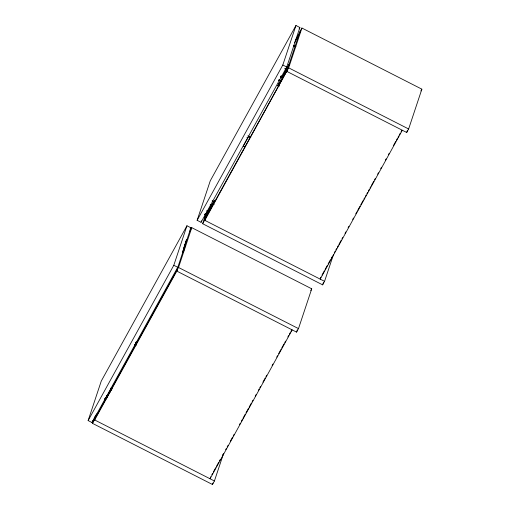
<?xml version="1.0" encoding="UTF-8"?>
<svg xmlns="http://www.w3.org/2000/svg" width="510" height="510" viewBox="0 0 510 510"><rect width="100%" height="100%" fill="white"/><g stroke="black" fill="none" stroke-linecap="round" stroke-linejoin="round"><path stroke-width="0.76" d="M206.199 214.812L205.039 217.464L205.772 217.279L205.256 217.011M134.538 345.174L135.762 343.561L134.755 345.289M136.45 342.943L135.386 345.27L136.482 343.09M136.151 342.758L136.183 341.898L135.762 343.561M279.48 82.728L279.41 82.939M279.55 82.709L278.894 83.736M135.239 344.722L135.896 343.313C133.875 347.106 137.419 341.005 135.214 344.677M205.345 217.477L205.753 218.057L205.479 216.954M183.364 252.405L182.746 251.889L183.001 251.608M287.245 68.13C288.341 67.498 288.175 63.852 289.164 65.044C288.494 64.183 287.474 68.085 286.811 69.481L277.81 85.839L277.944 85.387M186.953 225.771L173.808 265.276L177.735 267.278L92.049 422.58L88.128 420.578L101.267 381.072L186.953 225.771L190.88 227.772L176.587 270.988L296.552 332.118L298.49 328.612L311.731 288.807L191.766 227.67L189.828 231.183M92.049 422.58L92.794 420.342M223.412 453.951L214.417 480.994L212.479 484.5L92.514 423.37L94.764 416.606M92.514 423.37L94.452 419.857L96.454 413.852M183.422 249.09L186.112 241.007M183.39 249.537L186.724 239.502M182.88 251.647L182.529 252.24L183.281 250.078M183.842 249.913L185.391 245.406M176.587 270.988L178.525 267.482L191.766 227.67M197.128 220.314L210.273 180.801L295.959 25.5L299.88 27.502L286.741 67.008L201.055 222.309L197.128 220.314L282.814 65.006L295.959 25.5M201.055 222.309L201.552 220.824M333.553 254.318L324.558 281.354L322.626 284.86L202.661 223.731L205.657 214.716M205.173 217.324L205.492 216.304M202.661 223.731L204.599 220.224L206.346 214.965M206.486 214.767L207.232 212.523L211.248 205.237L206.486 214.767L207.187 215.424M206.582 215.118L207.232 212.523M206.633 216.623L206.365 217.158M208.411 211.644L207.946 212.428M212.409 204.402L214.398 200.723M212.817 203.56L205.422 217.139L206.295 215.309M213.518 202.228L212.619 203.955M214.187 201.112L214.321 200.698M214.614 200.232L213.167 202.859L213.32 202.515M278.141 85.1L279.474 86.069M286.199 69.392L282.036 77.679L285.817 70.979L286.563 68.729M282.578 76.698L282.457 77.067L283.33 77.507M283.847 74.862L284.293 74.039M284.452 74.536C283.592 76.449 287.723 68.722 287.022 69.532M286.065 70.794L286.9 69.213M286.671 69.366L285.817 70.979M286.652 69.838L287.627 69.589M287.436 67.779L286.837 69.774L287.563 69.768M286.964 70.125L287.111 69.774L285.122 68.761L287.136 69.895M287.162 69.691L285.166 68.652L287.257 69.5M286.735 71.349L299.976 31.543L301.914 28.037L421.872 89.167L408.631 128.973L406.7 132.479L286.735 71.349L288.666 67.843L301.914 28.037M287.391 70.131L204.816 220.333L205.479 218.344L287.232 70.163M299.752 32.978L300.192 31.652L295.207 40.698M210.713 476.78L210.056 478.769L292.192 329.9M212.479 484.5L212.982 482.995M296.552 332.118L297.304 329.868M320.86 277.14L320.197 279.129L402.333 130.26M322.626 284.86L323.378 282.61M406.7 132.479L407.445 130.228M208.545 212.166L208.788 211.675L208.494 212.275M135.845 343.255L135.832 343.032M136.132 343.581C137.496 341.247 134.366 347.31 135.615 344.581M135.953 343.332L135.469 344.346L136.176 343.44M135.43 344.786L135.622 344.346M135.673 344.511L135.156 345.283M185.009 244.118L185.092 244.806M212.695 203.879L214.194 204.357M185.85 241.44L186.073 240.93L185.774 241.313M247.012 137.738L247.203 137.324M205.791 216.036L205.3 216.654M135.182 344.562L135.832 343.332L135.399 344.288M135.38 344.263L135.628 343.746M135.603 344.709L136.253 343.778L135.335 345.429M105.576 397.978L105.85 397.462M107.087 396.493L105.761 399.011L104.748 398.45M107.559 396.57L107.31 396.206L111.301 388.626M107.336 396.927L107.298 397.003M109.344 393.184L111.492 389.117L107.31 396.206L106.297 395.645M288.443 65.254L288.622 64.923L288.399 65.337M106.743 397.991L107.489 396.627M107.081 397.347L107.253 397.162M299.115 28.891L299.88 27.502M190.109 229.162L190.88 227.772M294.544 42.687L299.529 33.641M88.128 420.578L173.808 265.276M182.752 251.334L183.791 249.989M182.529 252.24L182.446 251.883M183.084 251.927L183.262 252.061M183.957 250.588L182.835 252.641L183.377 252.322M205.39 216.629L205.587 216.278M287.334 68.111L287.525 67.76M277.791 85.731L279.18 83.149M287.442 68.072L287.755 67.588M208.431 212.389L205.804 217.228M107.482 396.359L111.486 389.098M310.762 290.56L311.731 288.807M420.909 90.92L421.872 89.167M211.867 474.695L212.632 473.299M213.403 471.909L215.704 467.734M216.469 466.344L218.777 462.168M219.542 460.779L220.314 459.389M222.615 455.213L223.38 453.823M225.681 449.648L226.453 448.258M227.218 446.868L227.989 445.472M230.29 441.303L232.592 437.127M233.363 435.738L234.128 434.341M239.502 424.607L240.267 423.211M241.421 421.126L242.186 419.736M242.958 418.34L245.259 414.171M246.024 412.775L248.332 408.606M249.097 407.209L251.398 403.04M252.169 401.65L252.934 400.254M255.236 396.085L256.007 394.689M258.309 390.52L259.074 389.124M259.845 387.734L260.61 386.344M262.911 382.168L265.219 377.993M265.984 376.603L266.749 375.213M272.123 365.472L272.895 364.083M276.732 357.127L277.497 355.731M278.651 353.647L280.953 349.471M281.724 348.081L284.025 343.906M284.79 342.516L285.562 341.126M287.863 336.951L288.628 335.561M289.399 334.165L290.164 332.775M290.929 331.385L291.701 329.995M322.014 275.056L324.315 270.88M325.08 269.49L327.388 265.315M328.153 263.925L330.454 259.749M331.226 258.36L331.991 256.963M334.292 252.794L335.064 251.398M335.829 250.008L336.6 248.619M337.365 247.229L338.13 245.839M338.901 244.443L341.203 240.274M341.968 238.878L342.739 237.488M345.041 233.312L345.805 231.922M348.113 227.747L348.878 226.357M352.716 219.402L353.487 218.012M355.789 213.837L356.936 211.746M357.708 210.356L360.009 206.18M360.78 204.79L363.082 200.615M363.847 199.225L364.618 197.835M365.383 196.446L366.148 195.049M366.919 193.66L367.684 192.27M368.456 190.88L369.221 189.484M369.986 188.094L370.757 186.705M371.522 185.315L373.83 181.139M374.595 179.749L375.36 178.353M377.668 174.184L378.433 172.788M380.734 168.619L381.505 167.223M385.343 160.267L386.108 158.878M388.41 154.702L389.181 153.312M393.401 145.662L395.703 141.487M396.474 140.097L397.239 138.701M398.01 137.311L398.775 135.921M399.54 134.532L400.312 133.135M401.077 131.746L401.848 130.356M288.711 65.025L288.711 64.795M205.919 216.948L205.772 217.279M107.31 396.206L111.422 388.83M135.826 342.898L136.195 342.274M135.915 343.772L136.144 343.396M288.628 65.082L289.113 64.662M105.927 399.521L104.467 398.96M287.124 70.782L287.615 70.782M205.256 217.081L205.6 217.107M250.799 137.509L248.574 136.635L243.283 146.223L244.845 146.944M204.727 214.474L206.703 215.513M206.665 215.59L204.663 214.595L206.652 215.622M286.308 67.569L287.761 68.289M293.773 45.212L295.896 46.289M293.715 45.301L295.131 46.021M293.632 45.696L295.755 46.773M293.601 45.772L295.016 46.493M293.55 45.881L294.978 46.627M288.666 67.843L408.631 128.973M282.814 65.006L286.741 67.008M286.429 67.346L287.844 68.072M286.41 67.409L287.825 68.13M285.849 68.946L287.264 69.672M281.035 75.831L282.451 76.551M280.78 76.596L282.196 77.322M280.685 76.812L282.1 77.539M280.551 77.061L282.674 78.145L280.494 77.131M278.951 79.898L281.074 80.975M278.938 79.949L281.061 81.026M278.76 80.274L280.882 81.351L278.76 80.293M247.879 135.845L249.843 136.846M212.211 200.889L214.334 201.973M212.154 201.016L214.276 202.1M212.766 201.507L214.174 202.228M212.721 201.616L214.136 202.336M211.165 204.433L212.581 205.154M210.923 204.376L212.338 205.096M210.343 204.319L212.466 205.402M210.19 204.542L212.338 205.619M209.967 208.309L210.84 208.756M209.846 208.679L210.713 209.125M207.105 210.981L208.52 211.701M206.531 210.847L208.647 211.93M206.053 213.365L207.468 214.085M205.001 213.837L207.124 214.92M205.581 214.429L206.996 215.15M204.599 220.224L324.558 281.354M178.525 267.482L298.49 328.612M135.768 344.671L136.584 345.085M110.893 388.104L112.289 388.818M110.447 388.518L111.754 389.181M94.452 419.857L214.417 480.994M285.052 68.882L287.041 69.902M285.166 68.652L287.162 69.679M285.122 68.761L287.098 69.8M287.053 69.959L286.894 69.545M282.546 76.015L282.84 77.035M95.332 417.983L94.669 419.972L176.804 271.097L177.467 269.108L95.332 417.983M288.666 64.859L288.666 64.859M206.767 215.379L204.778 214.366L206.76 215.392"/></g></svg>
